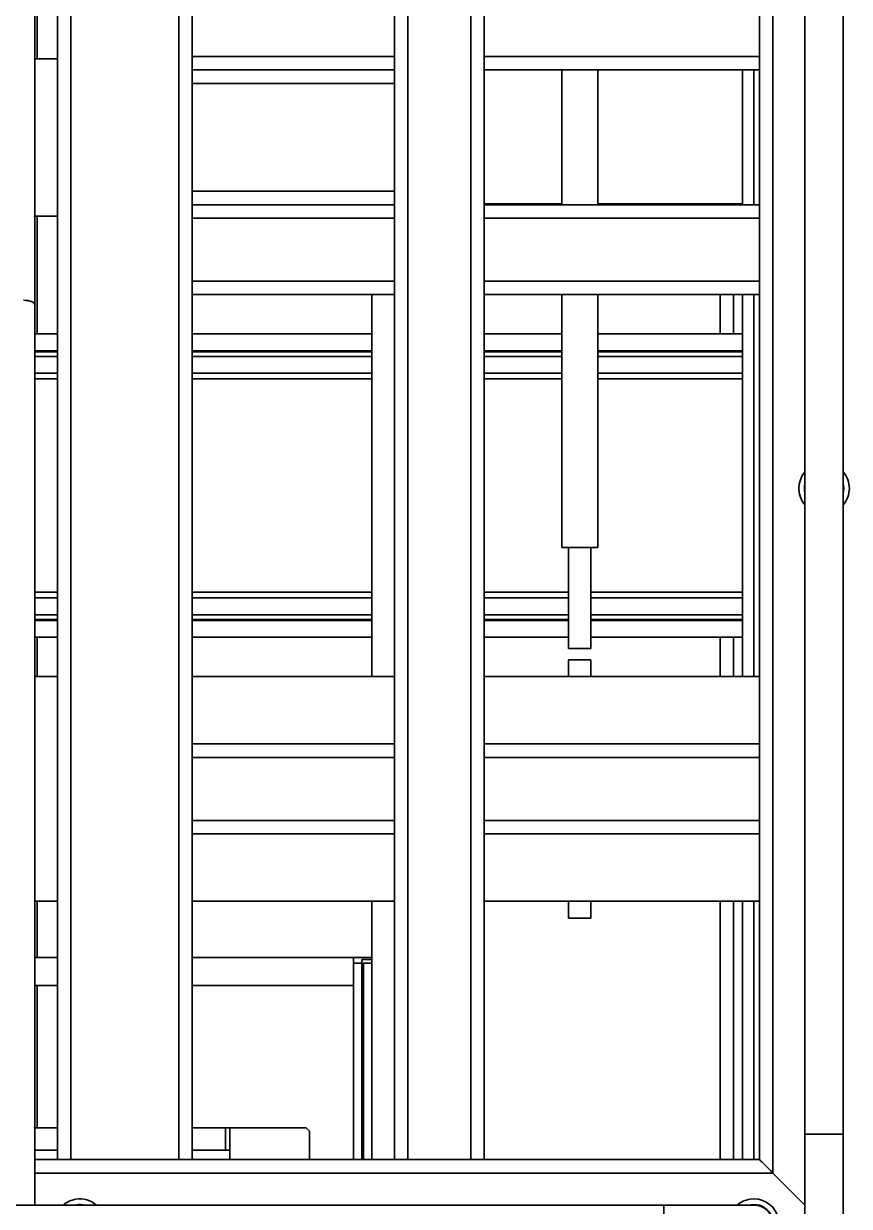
# Model space of a CAD drawing. Header units: millimetres. Extents: x -1052 to 3351, y 0 to 2015.
# Drawn here: x -358.75 to -347.88, y 1699.77 to 1715.34 of the extents above; entities that cross this region are included whole.
import ezdxf

# ---------------------------------------------------------------- set-up
doc = ezdxf.new("R2010")
doc.units = ezdxf.units.MM

msp = doc.modelspace()

# ---------------------------------------------------------------- linework, layer by layer
at = {"color": 7, "linetype": 'Continuous', "lineweight": 35}
for p, q in [((-358.1296, 1700.3826), (-358.1296, 1767.8333)), ((-358.1296, 1700.3826), (-358.1296, 1767.8333)), ((-356.7096, 1700.3826), (-356.7096, 1767.8333)), ((-356.7096, 1700.3826), (-356.7096, 1767.8333)), ((-353.692, 1700.3826), (-353.692, 1767.8333)), ((-353.692, 1700.3826), (-353.692, 1767.8333)), ((-352.8637, 1700.3826), (-352.8637, 1767.8333)), ((-352.8637, 1700.3826), (-352.8637, 1767.8333)), ((-348.8847, 1757.3607), (-348.8847, 1700.2051)), ((-348.8847, 1757.3607), (-348.8847, 1700.2051)), ((-348.4631, 1756.7764), (-348.4631, 1700.7154)), ((-348.4631, 1756.7764), (-348.4631, 1700.7154)), ((-347.9602, 1700.7154), (-347.9602, 1756.7764)), ((-347.9602, 1700.7154), (-347.9602, 1756.7764)), ((-358.3071, 1700.3826), (-358.3071, 1748.6039)), ((-358.3071, 1700.3826), (-358.3071, 1748.6039)), ((-358.6029, 1711.6371), (-358.6029, 1720.808)), ((-358.6029, 1711.6371), (-358.6029, 1720.808)), ((-358.5733, 1714.8786), (-358.5733, 1720.7213)), ((-358.5733, 1714.8786), (-358.5733, 1720.7213)), ((-356.5321, 1715.7365), (-356.5321, 1714.9082)), ((-356.5321, 1715.7365), (-356.5321, 1714.9082)), ((-353.8695, 1714.9082), (-353.8695, 1715.7365)), ((-353.8695, 1714.9082), (-353.8695, 1715.7365)), ((-352.6862, 1714.9082), (-352.6862, 1715.7365)), ((-352.6862, 1714.9082), (-352.6862, 1715.7365)), ((-349.0622, 1714.9082), (-349.0622, 1715.7365)), ((-349.0622, 1714.9082), (-349.0622, 1715.7365)), ((-358.6029, 1714.8786), (-358.3071, 1714.8786)), ((-358.6029, 1714.8786), (-358.3071, 1714.8786)), ((-353.8695, 1714.9082), (-356.5321, 1714.9082)), ((-356.5321, 1714.7307), (-356.5321, 1714.9082)), ((-353.8695, 1714.9082), (-356.5321, 1714.9082)), ((-356.5321, 1714.7307), (-356.5321, 1714.9082)), ((-353.8695, 1714.7307), (-353.8695, 1714.9082)), ((-353.8695, 1714.7307), (-353.8695, 1714.9082)), ((-349.0622, 1714.9082), (-352.6862, 1714.9082)), ((-352.6862, 1714.7307), (-352.6862, 1714.9082)), ((-349.0622, 1714.9082), (-352.6862, 1714.9082)), ((-352.6862, 1714.7307), (-352.6862, 1714.9082)), ((-349.0622, 1714.7307), (-349.0622, 1714.9082)), ((-349.0622, 1714.7307), (-349.0622, 1714.9082)), ((-356.5321, 1712.9556), (-356.5321, 1714.7307)), ((-353.8695, 1714.7307), (-356.5321, 1714.7307)), ((-356.5321, 1712.9556), (-356.5321, 1714.7307)), ((-353.8695, 1714.7307), (-356.5321, 1714.7307)), ((-353.8695, 1714.7131), (-353.8695, 1714.7307)), ((-353.8695, 1714.7131), (-353.8695, 1714.7307)), ((-353.8695, 1714.5532), (-353.8695, 1714.7131)), ((-353.8695, 1714.5532), (-353.8695, 1714.7131)), ((-352.6862, 1712.9556), (-352.6862, 1714.7307)), ((-349.0622, 1714.7307), (-352.6862, 1714.7307)), ((-352.6862, 1712.9556), (-352.6862, 1714.7307)), ((-349.0622, 1714.7307), (-352.6862, 1714.7307)), ((-351.6656, 1714.7307), (-351.6656, 1712.9556)), ((-351.6656, 1714.7307), (-351.6656, 1712.9556)), ((-351.1922, 1712.9556), (-351.1922, 1714.7307)), ((-351.1922, 1712.9556), (-351.1922, 1714.7307)), ((-349.2841, 1714.7307), (-349.2841, 1712.9556)), ((-349.2841, 1714.7307), (-349.2841, 1712.9556)), ((-349.1362, 1714.7307), (-349.1362, 1712.9556)), ((-349.1362, 1714.7307), (-349.1362, 1712.9556)), ((-349.0622, 1714.7307), (-349.0622, 1712.9556)), ((-349.0622, 1714.7307), (-349.0622, 1712.9556)), ((-356.5321, 1714.5532), (-353.8695, 1714.5532)), ((-356.5321, 1714.5532), (-353.8695, 1714.5532)), ((-353.8695, 1714.5532), (-353.8695, 1713.1331)), ((-353.8695, 1714.5532), (-353.8695, 1713.1331)), ((-356.5321, 1713.1331), (-353.8695, 1713.1331)), ((-356.5321, 1713.1331), (-353.8695, 1713.1331)), ((-353.8695, 1712.9732), (-353.8695, 1713.1331)), ((-353.8695, 1712.9732), (-353.8695, 1713.1331)), ((-356.5321, 1712.9556), (-356.5321, 1712.7781)), ((-353.8695, 1712.9556), (-356.5321, 1712.9556)), ((-356.5321, 1712.9556), (-356.5321, 1712.7781)), ((-353.8695, 1712.9556), (-356.5321, 1712.9556)), ((-353.8695, 1712.9556), (-353.8695, 1712.9732)), ((-353.8695, 1712.9556), (-353.8695, 1712.9732)), ((-353.8695, 1712.9556), (-353.8695, 1712.7781)), ((-353.8695, 1712.9556), (-353.8695, 1712.7781)), ((-352.6862, 1712.9665), (-351.6656, 1712.9665)), ((-352.6862, 1712.9665), (-351.6656, 1712.9665)), ((-349.0622, 1712.9556), (-352.6862, 1712.9556)), ((-352.6862, 1712.9556), (-352.6862, 1712.7781)), ((-349.0622, 1712.9556), (-352.6862, 1712.9556)), ((-352.6862, 1712.9556), (-352.6862, 1712.7781)), ((-351.1922, 1712.9665), (-349.2841, 1712.9665)), ((-351.1922, 1712.9665), (-349.2841, 1712.9665)), ((-349.5799, 1712.9665), (-349.5799, 1712.9556)), ((-349.5799, 1712.9665), (-349.5799, 1712.9556)), ((-349.4024, 1712.9665), (-349.4024, 1712.9556)), ((-349.4024, 1712.9665), (-349.4024, 1712.9556)), ((-349.0622, 1712.9556), (-349.0622, 1712.7781)), ((-349.0622, 1712.9556), (-349.0622, 1712.7781)), ((-358.3071, 1712.8077), (-358.6029, 1712.8077)), ((-358.3071, 1712.8077), (-358.6029, 1712.8077)), ((-358.5733, 1711.2546), (-358.5733, 1712.8077)), ((-358.5733, 1711.2546), (-358.5733, 1712.8077)), ((-356.5321, 1711.9498), (-356.5321, 1712.7781)), ((-353.8695, 1712.7781), (-356.5321, 1712.7781)), ((-356.5321, 1711.9498), (-356.5321, 1712.7781)), ((-353.8695, 1712.7781), (-356.5321, 1712.7781)), ((-353.8695, 1712.7781), (-353.8695, 1711.9498)), ((-353.8695, 1712.7781), (-353.8695, 1711.9498)), ((-349.0622, 1712.7781), (-352.6862, 1712.7781)), ((-352.6862, 1712.7781), (-352.6862, 1711.9498)), ((-349.0622, 1712.7781), (-352.6862, 1712.7781)), ((-352.6862, 1712.7781), (-352.6862, 1711.9498)), ((-349.0622, 1712.7781), (-349.0622, 1711.9498)), ((-349.0622, 1712.7781), (-349.0622, 1711.9498)), ((-353.8695, 1711.9498), (-356.5321, 1711.9498)), ((-356.5321, 1711.9498), (-356.5321, 1711.7723)), ((-353.8695, 1711.9498), (-356.5321, 1711.9498)), ((-356.5321, 1711.9498), (-356.5321, 1711.7723)), ((-353.8695, 1711.9498), (-353.8695, 1711.7723)), ((-353.8695, 1711.9498), (-353.8695, 1711.7723)), ((-349.0622, 1711.9498), (-352.6862, 1711.9498)), ((-352.6862, 1711.9498), (-352.6862, 1711.7723)), ((-349.0622, 1711.9498), (-352.6862, 1711.9498)), ((-352.6862, 1711.9498), (-352.6862, 1711.7723)), ((-349.0622, 1711.9498), (-349.0622, 1711.7723)), ((-349.0622, 1711.9498), (-349.0622, 1711.7723)), ((-353.8695, 1711.7723), (-356.5321, 1711.7723)), ((-356.5321, 1705.8556), (-356.5321, 1711.7723)), ((-353.8695, 1711.7723), (-356.5321, 1711.7723)), ((-356.5321, 1705.8556), (-356.5321, 1711.7723)), ((-354.1654, 1711.7723), (-354.1654, 1706.7431)), ((-354.1654, 1711.7723), (-354.1654, 1706.7431)), ((-353.8695, 1705.8556), (-353.8695, 1711.7723)), ((-353.8695, 1705.8556), (-353.8695, 1711.7723)), ((-349.0622, 1711.7723), (-352.6862, 1711.7723)), ((-352.6862, 1705.8556), (-352.6862, 1711.7723)), ((-349.0622, 1711.7723), (-352.6862, 1711.7723)), ((-352.6862, 1705.8556), (-352.6862, 1711.7723)), ((-351.6656, 1711.7723), (-351.6656, 1708.4441)), ((-351.6656, 1711.7723), (-351.6656, 1708.4441)), ((-351.1922, 1708.4441), (-351.1922, 1711.7723)), ((-351.1922, 1708.4441), (-351.1922, 1711.7723)), ((-349.5799, 1711.7723), (-349.5799, 1711.2546)), ((-349.5799, 1711.7723), (-349.5799, 1711.2546)), ((-349.4024, 1711.7723), (-349.4024, 1711.2546)), ((-349.4024, 1711.7723), (-349.4024, 1711.2546)), ((-349.2841, 1711.7723), (-349.2841, 1706.7431)), ((-349.2841, 1711.7723), (-349.2841, 1706.7431)), ((-349.1362, 1711.7723), (-349.1362, 1706.7431)), ((-349.1362, 1711.7723), (-349.1362, 1706.7431)), ((-349.0622, 1711.7723), (-349.0622, 1705.8556)), ((-349.0622, 1711.7723), (-349.0622, 1705.8556)), ((-358.6029, 1699.7835), (-358.6029, 1711.6371)), ((-358.6029, 1699.7835), (-358.6029, 1711.6371)), ((-358.3071, 1711.2546), (-358.6029, 1711.2546)), ((-358.3071, 1711.2546), (-358.6029, 1711.2546)), ((-354.1654, 1711.2546), (-356.5321, 1711.2546)), ((-354.1654, 1711.2546), (-356.5321, 1711.2546)), ((-351.6656, 1711.2546), (-352.6862, 1711.2546)), ((-351.6656, 1711.2546), (-352.6862, 1711.2546)), ((-349.2841, 1711.2546), (-351.1922, 1711.2546)), ((-349.2841, 1711.2546), (-351.1922, 1711.2546)), ((-358.3071, 1711.0342), (-358.6029, 1711.0342)), ((-358.3071, 1711.0342), (-358.6029, 1711.0342)), ((-358.3071, 1711.0194), (-358.6029, 1711.0194)), ((-358.3071, 1711.0194), (-358.6029, 1711.0194)), ((-354.1654, 1711.0342), (-356.5321, 1711.0342)), ((-354.1654, 1711.0342), (-356.5321, 1711.0342)), ((-354.1654, 1711.0194), (-356.5321, 1711.0194)), ((-354.1654, 1711.0194), (-356.5321, 1711.0194)), ((-351.6656, 1711.0342), (-352.6862, 1711.0342)), ((-351.6656, 1711.0342), (-352.6862, 1711.0342)), ((-351.6656, 1711.0194), (-352.6862, 1711.0194)), ((-351.6656, 1711.0194), (-352.6862, 1711.0194)), ((-349.2841, 1711.0342), (-351.1922, 1711.0342)), ((-349.2841, 1711.0342), (-351.1922, 1711.0342)), ((-349.2841, 1711.0194), (-351.1922, 1711.0194)), ((-349.2841, 1711.0194), (-351.1922, 1711.0194)), ((-358.3071, 1710.9587), (-358.6029, 1710.9587)), ((-358.3071, 1710.9587), (-358.6029, 1710.9587)), ((-354.1654, 1710.9587), (-356.5321, 1710.9587)), ((-354.1654, 1710.9587), (-356.5321, 1710.9587)), ((-351.6656, 1710.9587), (-352.6862, 1710.9587)), ((-351.6656, 1710.9587), (-352.6862, 1710.9587)), ((-349.2841, 1710.9587), (-351.1922, 1710.9587)), ((-349.2841, 1710.9587), (-351.1922, 1710.9587)), ((-358.3071, 1710.7369), (-358.6029, 1710.7369)), ((-358.3071, 1710.7369), (-358.6029, 1710.7369)), ((-358.3071, 1710.6629), (-358.6029, 1710.6629)), ((-358.3071, 1710.6629), (-358.6029, 1710.6629)), ((-354.1654, 1710.7369), (-356.5321, 1710.7369)), ((-354.1654, 1710.7369), (-356.5321, 1710.7369)), ((-354.1654, 1710.6629), (-356.5321, 1710.6629)), ((-354.1654, 1710.6629), (-356.5321, 1710.6629)), ((-351.6656, 1710.7369), (-352.6862, 1710.7369)), ((-351.6656, 1710.7369), (-352.6862, 1710.7369)), ((-351.6656, 1710.6629), (-352.6862, 1710.6629)), ((-351.6656, 1710.6629), (-352.6862, 1710.6629)), ((-349.2841, 1710.7369), (-351.1922, 1710.7369)), ((-349.2841, 1710.7369), (-351.1922, 1710.7369)), ((-349.2841, 1710.6629), (-351.1922, 1710.6629)), ((-349.2841, 1710.6629), (-351.1922, 1710.6629)), ((-351.4822, 1708.4441), (-351.6656, 1708.4441)), ((-351.4822, 1708.4441), (-351.6656, 1708.4441)), ((-351.5768, 1708.4441), (-351.5768, 1707.7626)), ((-351.5768, 1708.4441), (-351.5768, 1707.7626)), ((-351.1922, 1708.4441), (-351.4822, 1708.4441)), ((-351.1922, 1708.4441), (-351.4822, 1708.4441)), ((-351.281, 1707.1129), (-351.281, 1708.4441)), ((-351.281, 1707.1129), (-351.281, 1708.4441)), ((-358.3071, 1707.8525), (-358.6029, 1707.8525)), ((-358.3071, 1707.8525), (-358.6029, 1707.8525)), ((-358.3071, 1707.7785), (-358.6029, 1707.7785)), ((-358.3071, 1707.7785), (-358.6029, 1707.7785)), ((-354.1654, 1707.8525), (-356.5321, 1707.8525)), ((-354.1654, 1707.8525), (-356.5321, 1707.8525)), ((-354.1654, 1707.7785), (-356.5321, 1707.7785)), ((-354.1654, 1707.7785), (-356.5321, 1707.7785)), ((-351.5768, 1707.8525), (-352.6862, 1707.8525)), ((-351.5768, 1707.8525), (-352.6862, 1707.8525)), ((-351.5768, 1707.7785), (-352.6862, 1707.7785)), ((-351.5768, 1707.7785), (-352.6862, 1707.7785)), ((-351.5764, 1707.7341), (-351.5764, 1707.1129)), ((-351.5764, 1707.7341), (-351.5764, 1707.1129)), ((-349.2841, 1707.8525), (-351.281, 1707.8525)), ((-349.2841, 1707.8525), (-351.281, 1707.8525)), ((-349.2841, 1707.7785), (-351.281, 1707.7785)), ((-349.2841, 1707.7785), (-351.281, 1707.7785)), ((-358.3071, 1707.5566), (-358.6029, 1707.5566)), ((-358.3071, 1707.5566), (-358.6029, 1707.5566)), ((-354.1654, 1707.5566), (-356.5321, 1707.5566)), ((-354.1654, 1707.5566), (-356.5321, 1707.5566)), ((-351.5764, 1707.5566), (-352.6862, 1707.5566)), ((-351.5764, 1707.5566), (-352.6862, 1707.5566)), ((-349.2841, 1707.5566), (-351.281, 1707.5566)), ((-349.2841, 1707.5566), (-351.281, 1707.5566)), ((-358.3071, 1707.496), (-358.6029, 1707.496)), ((-358.3071, 1707.496), (-358.6029, 1707.496)), ((-358.3071, 1707.4812), (-358.6029, 1707.4812)), ((-358.3071, 1707.4812), (-358.6029, 1707.4812)), ((-354.1654, 1707.496), (-356.5321, 1707.496)), ((-354.1654, 1707.496), (-356.5321, 1707.496)), ((-354.1654, 1707.4812), (-356.5321, 1707.4812)), ((-354.1654, 1707.4812), (-356.5321, 1707.4812)), ((-351.5764, 1707.496), (-352.6862, 1707.496)), ((-351.5764, 1707.496), (-352.6862, 1707.496)), ((-351.5764, 1707.4812), (-352.6862, 1707.4812)), ((-351.5764, 1707.4812), (-352.6862, 1707.4812)), ((-349.2841, 1707.496), (-351.281, 1707.496)), ((-349.2841, 1707.496), (-351.281, 1707.496)), ((-349.2841, 1707.4812), (-351.281, 1707.4812)), ((-349.2841, 1707.4812), (-351.281, 1707.4812)), ((-358.3071, 1707.2608), (-358.6029, 1707.2608)), ((-358.3071, 1707.2608), (-358.6029, 1707.2608)), ((-358.5733, 1706.7431), (-358.5733, 1707.2608)), ((-358.5733, 1706.7431), (-358.5733, 1707.2608)), ((-354.1654, 1707.2608), (-356.5321, 1707.2608)), ((-354.1654, 1707.2608), (-356.5321, 1707.2608)), ((-351.5764, 1707.2608), (-352.6862, 1707.2608)), ((-351.5764, 1707.2608), (-352.6862, 1707.2608)), ((-349.2841, 1707.2608), (-351.281, 1707.2608)), ((-349.2841, 1707.2608), (-351.281, 1707.2608)), ((-349.5799, 1707.2608), (-349.5799, 1706.7431)), ((-349.5799, 1707.2608), (-349.5799, 1706.7431)), ((-349.4024, 1707.2608), (-349.4024, 1706.7431)), ((-349.4024, 1707.2608), (-349.4024, 1706.7431)), ((-351.281, 1707.1129), (-351.5764, 1707.1129)), ((-351.281, 1707.1129), (-351.5764, 1707.1129)), ((-351.5768, 1706.965), (-351.5768, 1706.7431)), ((-351.5768, 1706.965), (-351.281, 1706.965)), ((-351.5768, 1706.965), (-351.5768, 1706.7431)), ((-351.5768, 1706.965), (-351.281, 1706.965)), ((-351.281, 1706.7431), (-351.281, 1706.965)), ((-351.281, 1706.7431), (-351.281, 1706.965)), ((-358.6029, 1706.7431), (-358.3071, 1706.7431)), ((-358.6029, 1706.7431), (-358.3071, 1706.7431)), ((-356.5321, 1706.7431), (-353.8695, 1706.7431)), ((-356.5321, 1706.7431), (-353.8695, 1706.7431)), ((-352.6862, 1706.7431), (-349.0622, 1706.7431)), ((-352.6862, 1706.7431), (-349.0622, 1706.7431)), ((-356.5321, 1705.8556), (-356.5321, 1705.6781)), ((-353.8695, 1705.8556), (-356.5321, 1705.8556)), ((-356.5321, 1705.8556), (-356.5321, 1705.6781)), ((-353.8695, 1705.8556), (-356.5321, 1705.8556)), ((-353.8695, 1705.8556), (-353.8695, 1705.6781)), ((-353.8695, 1705.8556), (-353.8695, 1705.6781)), ((-349.0622, 1705.8556), (-352.6862, 1705.8556)), ((-352.6862, 1705.8556), (-352.6862, 1705.6781)), ((-349.0622, 1705.8556), (-352.6862, 1705.8556)), ((-352.6862, 1705.8556), (-352.6862, 1705.6781)), ((-349.0622, 1705.8556), (-349.0622, 1705.6781)), ((-349.0622, 1705.8556), (-349.0622, 1705.6781)), ((-353.8695, 1705.6781), (-356.5321, 1705.6781)), ((-356.5321, 1704.8497), (-356.5321, 1705.6781)), ((-353.8695, 1705.6781), (-356.5321, 1705.6781)), ((-356.5321, 1704.8497), (-356.5321, 1705.6781)), ((-353.8695, 1705.6781), (-353.8695, 1704.8497)), ((-353.8695, 1705.6781), (-353.8695, 1704.8497)), ((-349.0622, 1705.6781), (-352.6862, 1705.6781)), ((-352.6862, 1705.6781), (-352.6862, 1704.8497)), ((-349.0622, 1705.6781), (-352.6862, 1705.6781)), ((-352.6862, 1705.6781), (-352.6862, 1704.8497)), ((-349.0622, 1705.6781), (-349.0622, 1704.8497)), ((-349.0622, 1705.6781), (-349.0622, 1704.8497)), ((-353.8695, 1704.8497), (-356.5321, 1704.8497)), ((-356.5321, 1704.8497), (-356.5321, 1704.6722)), ((-353.8695, 1704.8497), (-356.5321, 1704.8497)), ((-356.5321, 1704.8497), (-356.5321, 1704.6722)), ((-353.8695, 1704.8497), (-353.8695, 1704.6722)), ((-353.8695, 1704.8497), (-353.8695, 1704.6722)), ((-349.0622, 1704.8497), (-352.6862, 1704.8497)), ((-352.6862, 1704.8497), (-352.6862, 1704.6722)), ((-349.0622, 1704.8497), (-352.6862, 1704.8497)), ((-352.6862, 1704.8497), (-352.6862, 1704.6722)), ((-349.0622, 1704.8497), (-349.0622, 1704.6722)), ((-349.0622, 1704.8497), (-349.0622, 1704.6722)), ((-353.8695, 1704.6722), (-356.5321, 1704.6722)), ((-356.5321, 1700.3826), (-356.5321, 1704.6722)), ((-353.8695, 1704.6722), (-356.5321, 1704.6722)), ((-356.5321, 1700.3826), (-356.5321, 1704.6722)), ((-353.8695, 1700.3826), (-353.8695, 1704.6722)), ((-353.8695, 1700.3826), (-353.8695, 1704.6722)), ((-349.0622, 1704.6722), (-352.6862, 1704.6722)), ((-352.6862, 1700.3826), (-352.6862, 1704.6722)), ((-349.0622, 1704.6722), (-352.6862, 1704.6722)), ((-352.6862, 1700.3826), (-352.6862, 1704.6722)), ((-349.0622, 1704.6722), (-349.0622, 1700.3826)), ((-349.0622, 1704.6722), (-349.0622, 1700.3826)), ((-358.3071, 1703.7847), (-358.6029, 1703.7847)), ((-358.3071, 1703.7847), (-358.6029, 1703.7847)), ((-358.5733, 1703.0451), (-358.5733, 1703.7847)), ((-358.5733, 1703.0451), (-358.5733, 1703.7847)), ((-353.8695, 1703.7847), (-356.5321, 1703.7847)), ((-353.8695, 1703.7847), (-356.5321, 1703.7847)), ((-354.1654, 1703.7847), (-354.1654, 1700.3826)), ((-354.1654, 1703.7847), (-354.1654, 1700.3826)), ((-349.0622, 1703.7847), (-352.6862, 1703.7847)), ((-349.0622, 1703.7847), (-352.6862, 1703.7847)), ((-351.5768, 1703.7847), (-351.5768, 1703.5628)), ((-351.5768, 1703.7847), (-351.5768, 1703.5628)), ((-351.281, 1703.5628), (-351.281, 1703.7847)), ((-351.281, 1703.5628), (-351.281, 1703.7847)), ((-349.5799, 1703.7847), (-349.5799, 1700.3826)), ((-349.5799, 1703.7847), (-349.5799, 1700.3826)), ((-349.4024, 1703.7847), (-349.4024, 1700.3826)), ((-349.4024, 1703.7847), (-349.4024, 1700.3826)), ((-349.2841, 1703.7847), (-349.2841, 1700.3826)), ((-349.2841, 1703.7847), (-349.2841, 1700.3826)), ((-349.1362, 1703.7847), (-349.1362, 1700.3826)), ((-349.1362, 1703.7847), (-349.1362, 1700.3826)), ((-351.5768, 1703.5628), (-351.281, 1703.5628)), ((-351.5768, 1703.5628), (-351.281, 1703.5628)), ((-358.3071, 1703.0451), (-358.6029, 1703.0451)), ((-358.3071, 1703.0451), (-358.6029, 1703.0451)), ((-354.4084, 1703.0451), (-356.5321, 1703.0451)), ((-354.4084, 1703.0451), (-356.5321, 1703.0451)), ((-354.4084, 1702.9712), (-354.4084, 1703.0451)), ((-354.4084, 1703.0451), (-354.1654, 1703.0451)), ((-354.4084, 1702.9712), (-354.4084, 1703.0451)), ((-354.4084, 1703.0451), (-354.1654, 1703.0451)), ((-354.2975, 1702.9712), (-354.4084, 1702.9712)), ((-354.4084, 1702.9712), (-354.4084, 1700.3826)), ((-354.2975, 1702.9712), (-354.4084, 1702.9712)), ((-354.4084, 1702.9712), (-354.4084, 1700.3826)), ((-354.2975, 1703.0155), (-354.1654, 1703.0155)), ((-354.2975, 1703.0155), (-354.2975, 1702.9712)), ((-354.2975, 1703.0155), (-354.1654, 1703.0155)), ((-354.2975, 1703.0155), (-354.2975, 1702.9712)), ((-354.2975, 1700.3826), (-354.2975, 1702.9712)), ((-354.2975, 1702.9712), (-354.2753, 1702.9712)), ((-354.2975, 1700.3826), (-354.2975, 1702.9712)), ((-354.2975, 1702.9712), (-354.2753, 1702.9712)), ((-354.2753, 1702.9712), (-354.2753, 1700.3826)), ((-354.1654, 1702.9712), (-354.2753, 1702.9712)), ((-354.2753, 1702.9712), (-354.2753, 1700.3826)), ((-354.1654, 1702.9712), (-354.2753, 1702.9712)), ((-358.3071, 1702.6753), (-358.6029, 1702.6753)), ((-358.3071, 1702.6753), (-358.6029, 1702.6753)), ((-358.5733, 1700.8019), (-358.5733, 1702.6753)), ((-358.5733, 1700.8019), (-358.5733, 1702.6753)), ((-354.4084, 1702.6753), (-356.5321, 1702.6753)), ((-354.4084, 1702.6753), (-356.5321, 1702.6753)), ((-358.3071, 1700.8019), (-358.6029, 1700.8019)), ((-358.3071, 1700.8019), (-358.6029, 1700.8019)), ((-356.0947, 1700.8019), (-356.5321, 1700.8019)), ((-356.0947, 1700.8019), (-356.5321, 1700.8019)), ((-356.0947, 1700.506), (-356.0947, 1700.8019)), ((-356.0355, 1700.8019), (-356.0947, 1700.8019)), ((-356.0947, 1700.506), (-356.0947, 1700.8019)), ((-356.0355, 1700.8019), (-356.0947, 1700.8019)), ((-356.0355, 1700.8019), (-356.0355, 1700.3826)), ((-355.0297, 1700.8019), (-356.0355, 1700.8019)), ((-356.0355, 1700.8019), (-356.0355, 1700.3826)), ((-355.0297, 1700.8019), (-356.0355, 1700.8019)), ((-354.9853, 1700.7575), (-355.0297, 1700.8019)), ((-354.9853, 1700.7575), (-355.0297, 1700.8019)), ((-354.9853, 1700.3826), (-354.9853, 1700.7575)), ((-354.9853, 1700.3826), (-354.9853, 1700.7575)), ((-348.4631, 1700.7154), (-348.4631, 1699.5321)), ((-348.4631, 1700.7154), (-348.2117, 1700.7154)), ((-348.4631, 1700.7154), (-348.4631, 1699.5321)), ((-348.4631, 1700.7154), (-348.2117, 1700.7154)), ((-348.2117, 1700.7154), (-347.9602, 1700.7154)), ((-348.2117, 1700.7154), (-347.9602, 1700.7154)), ((-347.9602, 1699.5321), (-347.9602, 1700.7154)), ((-347.9602, 1699.5321), (-347.9602, 1700.7154)), ((-358.6029, 1700.506), (-358.3071, 1700.506)), ((-358.6029, 1700.506), (-358.3071, 1700.506)), ((-358.3071, 1700.3826), (-358.6029, 1700.3826)), ((-358.3071, 1700.3826), (-358.6029, 1700.3826)), ((-358.3071, 1700.3826), (-358.1296, 1700.3826)), ((-358.3071, 1700.3826), (-358.1296, 1700.3826)), ((-356.7096, 1700.3826), (-358.1296, 1700.3826)), ((-356.7096, 1700.3826), (-358.1296, 1700.3826)), ((-356.7096, 1700.3826), (-356.5321, 1700.3826)), ((-356.7096, 1700.3826), (-356.5321, 1700.3826)), ((-356.0355, 1700.506), (-356.5321, 1700.506)), ((-356.0355, 1700.506), (-356.5321, 1700.506)), ((-353.8695, 1700.3826), (-356.5321, 1700.3826)), ((-353.8695, 1700.3826), (-356.5321, 1700.3826)), ((-356.0355, 1700.506), (-356.0355, 1700.3826)), ((-356.0355, 1700.506), (-356.0355, 1700.3826)), ((-353.692, 1700.3826), (-353.8695, 1700.3826)), ((-353.692, 1700.3826), (-353.8695, 1700.3826)), ((-352.8637, 1700.3826), (-353.692, 1700.3826)), ((-352.8637, 1700.3826), (-353.692, 1700.3826)), ((-352.6862, 1700.3826), (-352.8637, 1700.3826)), ((-352.6862, 1700.3826), (-352.8637, 1700.3826)), ((-349.0622, 1700.3826), (-352.6862, 1700.3826)), ((-349.0622, 1700.3826), (-352.6862, 1700.3826)), ((-348.8847, 1700.2051), (-358.6029, 1700.2051)), ((-348.8847, 1700.2051), (-358.6029, 1700.2051)), ((-348.8847, 1700.2051), (-348.4631, 1699.7835)), ((-348.8847, 1700.2051), (-348.4631, 1699.7835)), ((-350.3195, 1699.7835), (-377.5364, 1699.7835)), ((-350.3195, 1699.7835), (-377.5364, 1699.7835)), ((-358.0523, 1699.7877), (-358.0727, 1699.7835)), ((-358.0523, 1699.7877), (-358.0727, 1699.7835)), ((-349.1362, 1699.7835), (-350.3195, 1699.7835)), ((-350.3195, 1699.5321), (-350.3195, 1699.7835)), ((-349.1362, 1699.7835), (-350.3195, 1699.7835)), ((-350.3195, 1699.5321), (-350.3195, 1699.7835)), ((-349.1772, 1699.7877), (-349.1976, 1699.7835)), ((-349.1772, 1699.7877), (-349.1976, 1699.7835))]:
    msp.add_line(p, q, dxfattribs=at)
for points in [[(-347.9528, 1709.2207), (-347.9554, 1709.2575), (-347.9602, 1709.2821)], [(-347.9528, 1709.2207), (-347.9554, 1709.2575), (-347.9602, 1709.2821)], [(-347.9602, 1709.1593), (-347.9554, 1709.1839), (-347.9528, 1709.2207)], [(-347.9602, 1709.1593), (-347.9554, 1709.1839), (-347.9528, 1709.2207)], [(-349.0622, 1700.3826), (-349.06, 1700.3804), (-349.0535, 1700.3739), (-349.0429, 1700.3633), (-349.0283, 1700.3487), (-349.0102, 1700.3306), (-348.989, 1700.3094), (-348.9653, 1700.2857), (-348.9395, 1700.2599), (-348.9125, 1700.2329), (-348.8847, 1700.2051)], [(-349.0622, 1700.3826), (-349.06, 1700.3804), (-349.0535, 1700.3739), (-349.0429, 1700.3633), (-349.0283, 1700.3487), (-349.0102, 1700.3306), (-348.989, 1700.3094), (-348.9653, 1700.2857), (-348.9395, 1700.2599), (-348.9125, 1700.2329), (-348.8847, 1700.2051)], [(-349.0622, 1700.3826), (-349.06, 1700.3804), (-349.0535, 1700.3739), (-349.0429, 1700.3633), (-349.0283, 1700.3487), (-349.0102, 1700.3306), (-348.989, 1700.3094), (-348.9653, 1700.2857), (-348.9395, 1700.2599), (-348.9125, 1700.2329), (-348.8847, 1700.2051)], [(-349.0622, 1700.3826), (-349.06, 1700.3804), (-349.0535, 1700.3739), (-349.0429, 1700.3633), (-349.0283, 1700.3487), (-349.0102, 1700.3306), (-348.989, 1700.3094), (-348.9653, 1700.2857), (-348.9395, 1700.2599), (-348.9125, 1700.2329), (-348.8847, 1700.2051)]]:
    msp.add_lwpolyline(points, dxfattribs=at)
for centre, radius, start, end in [((-348.2117, 1709.2207), 0.3328, 139.07394, 220.92606), ((-348.2117, 1709.2207), 0.3328, 139.07394, 220.92606), ((-348.2117, 1709.2207), 0.3328, 0, 40.92606), ((-348.2117, 1709.2207), 0.3328, 0, 40.92606), ((-348.2117, 1709.2207), 0.2589, 166.27087, 193.72913), ((-348.2117, 1709.2207), 0.2589, 166.27087, 193.72913), ((-348.2117, 1709.2207), 0.3328, 319.07394, 0), ((-348.2117, 1709.2207), 0.3328, 319.07394, 0), ((-358.0112, 1699.5321), 0.3328, 99.12019, 130.92606), ((-358.0112, 1699.5321), 0.3328, 99.12019, 130.92606), ((-358.0112, 1699.5321), 0.3328, 49.07394, 99.12019), ((-358.0112, 1699.5321), 0.3328, 49.07394, 99.12019), ((-358.0112, 1699.5321), 0.2589, 76.27087, 99.12019), ((-358.0112, 1699.5321), 0.2589, 76.27087, 99.12019), ((-349.1362, 1699.5321), 0.3328, 229.07394, 99.12019), ((-349.1362, 1699.5321), 0.3328, 229.07394, 99.12019), ((-349.1362, 1699.5321), 0.3328, 99.12019, 130.92606), ((-349.1362, 1699.5321), 0.3328, 99.12019, 130.92606), ((-349.1362, 1699.5321), 0.2589, 256.27087, 99.12019), ((-349.1362, 1699.5321), 0.2589, 256.27087, 99.12019), ((-349.1362, 1699.5321), 0.2515, 0, 90), ((-349.1362, 1699.5321), 0.2515, 0, 90)]:
    msp.add_arc(centre, radius, start, end, dxfattribs=at)
msp.add_ellipse((-358.7508, 1711.6371), major_axis=(0.1479, 0), ratio=0.4142136, start_param=0, end_param=1.5707963, dxfattribs=at)
msp.add_ellipse((-358.7508, 1711.6371), major_axis=(0.1479, 0), ratio=0.4142136, start_param=0, end_param=1.5707963, dxfattribs=at)
msp.add_ellipse((-358.7508, 1711.6371), major_axis=(0.1479, 0), ratio=0.4142136, start_param=0, end_param=1.5707963, dxfattribs=at)
msp.add_ellipse((-358.7508, 1711.6371), major_axis=(0.1479, 0), ratio=0.4142136, start_param=0, end_param=1.5707963, dxfattribs=at)
msp.add_open_spline([(-351.5767, 1707.7626), (-351.5767, 1707.7613), (-351.5768, 1707.7564), (-351.5764, 1707.7462), (-351.5764, 1707.7377), (-351.5764, 1707.7341)], degree=3, knots=[0, 0, 0, 0, 0.339969, 1.2723761, 1.9217988, 1.9217988, 1.9217988, 1.9217988], dxfattribs=at)
msp.add_open_spline([(-351.5767, 1707.7626), (-351.5767, 1707.7613), (-351.5768, 1707.7564), (-351.5764, 1707.7462), (-351.5764, 1707.7377), (-351.5764, 1707.7341)], degree=3, knots=[0, 0, 0, 0, 0.339969, 1.2723761, 1.9217988, 1.9217988, 1.9217988, 1.9217988], dxfattribs=at)

doc.saveas('drawing.dxf')
